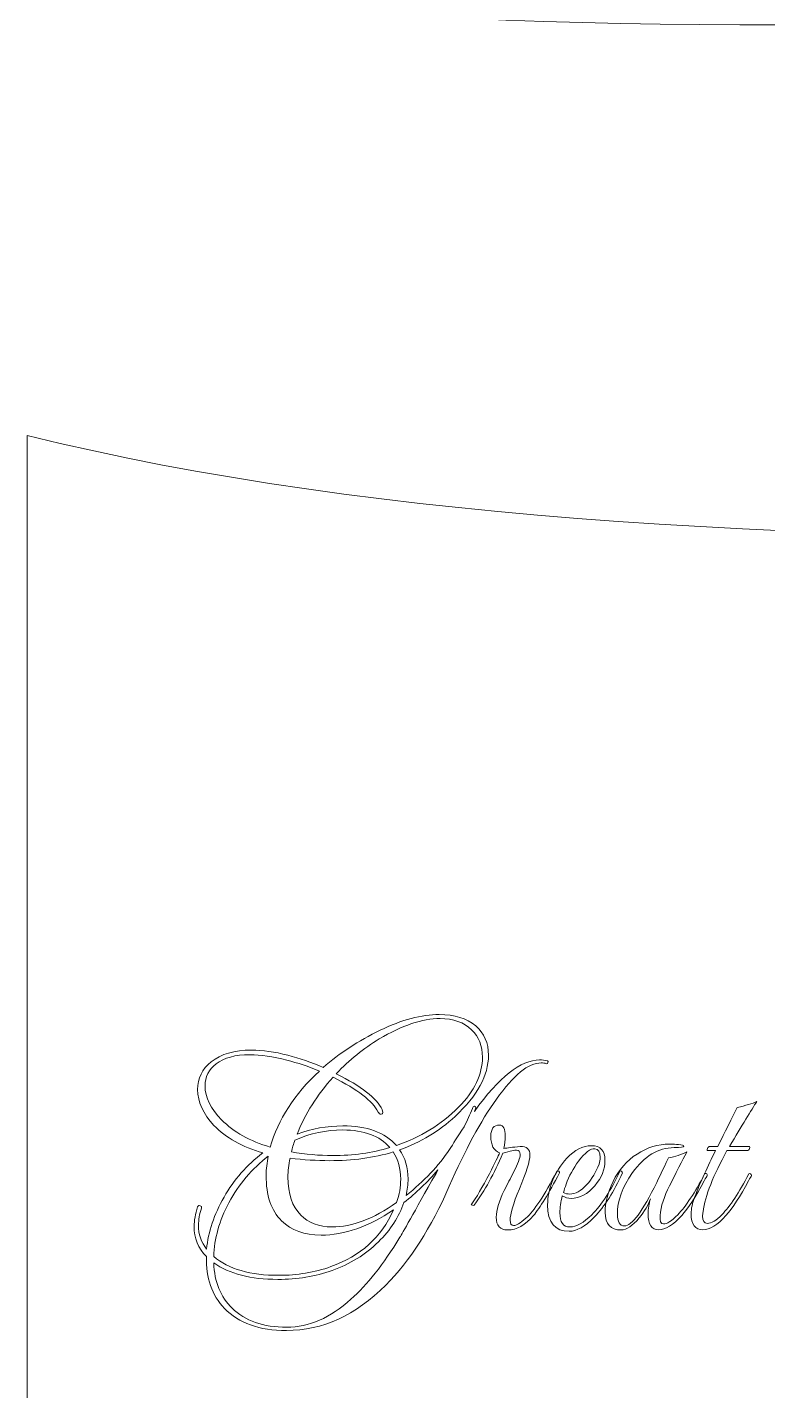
# Model space of a CAD drawing. Header units: centimetres. Extents: x -9.9 to 9.9, y -7.9 to 8.2.
# Drawn here: x 1.279 to 2.279, y 4.376 to 6.216 of the extents above; entities that cross this region are included whole.
import ezdxf

# ---------------------------------------------------------------- set-up
doc = ezdxf.new("R2010")
doc.units = ezdxf.units.CM
doc.header["$MEASUREMENT"] = 0
doc.layers.add('Layer 1', color=7, linetype='Continuous')

msp = doc.modelspace()

# ---------------------------------------------------------------- linework, layer by layer
at = {"layer": 'Layer 1', "color": 43, "lineweight": 5}
for points in [[(8.65516, 7.61876), (7.21771, 8.05707), (3.15825, 7.15228), (1.27923, 7.61876), (1.27923, 7.61876), (1.27923, 7.61876), (1.27923, 6.29065), (1.27923, 6.29065), (1.27923, 6.29065), (3.02838, 5.97368), (6.94227, 6.85432), (8.65516, 6.29065), (8.65516, 6.29065), (8.65516, 6.29065), (7.9849, 6.96091), (7.9849, 6.96091), (7.9849, 6.96091), (7.9849, 6.96091), (8.65516, 7.61876), (8.65516, 7.61876)], [(8.65517, 5.66521), (7.21772, 6.10352), (3.15826, 5.19873), (1.27924, 5.66521), (1.27924, 5.66521), (1.27924, 5.66521), (1.27924, 4.3371), (1.27924, 4.3371), (1.27924, 4.3371), (3.02839, 4.02013), (6.94228, 4.90077), (8.65517, 4.3371), (8.65517, 4.3371), (8.65517, 4.3371), (7.98491, 5.00736), (7.98491, 5.00736), (7.98491, 5.00736), (7.98491, 5.00736), (8.65517, 5.66521), (8.65517, 5.66521)]]:
    msp.add_open_spline(points, degree=3, knots=[0, 0, 0, 0, 0.1666667, 0.1666667, 0.1666667, 0.1666667, 0.3333333, 0.3333333, 0.3333333, 0.3333333, 0.5, 0.5, 0.5, 0.5, 0.6666667, 0.6666667, 0.6666667, 0.6666667, 1, 1, 1, 1], dxfattribs=at)
at = {"layer": 'Layer 1', "lineweight": 5}
for points, knots in [([(1.84922, 4.70129), (1.85362, 4.70839), (1.8601, 4.71866), (1.86866, 4.73211), (1.86866, 4.73211), (1.87306, 4.74042), (1.87685, 4.74861), (1.88003, 4.75668), (1.88003, 4.75668), (1.88076, 4.75864), (1.88162, 4.75962), (1.88259, 4.75962), (1.88259, 4.75962), (1.88381, 4.75962), (1.88443, 4.75888), (1.88443, 4.75741), (1.88443, 4.75741), (1.88443, 4.75668), (1.88418, 4.75594), (1.88369, 4.7552), (1.88369, 4.7552), (1.88369, 4.7552), (1.88259, 4.75264), (1.88259, 4.75264), (1.88259, 4.75264), (1.91609, 4.7991), (1.94543, 4.82233), (1.97062, 4.82233), (1.97062, 4.82233), (1.97429, 4.82233), (1.97784, 4.82184), (1.98127, 4.82086), (1.98127, 4.82086), (1.98225, 4.82061), (1.98249, 4.81988), (1.982, 4.81865), (1.982, 4.81865), (1.98175, 4.81743), (1.98102, 4.81694), (1.97979, 4.81718), (1.97979, 4.81718), (1.9776, 4.81791), (1.97527, 4.81828), (1.97283, 4.81828), (1.97283, 4.81828), (1.95571, 4.81828), (1.93554, 4.8019), (1.9123, 4.76914), (1.9123, 4.76914), (1.89127, 4.73979), (1.87012, 4.70066), (1.84884, 4.65176), (1.84884, 4.65176), (1.82438, 4.59576), (1.79578, 4.55125), (1.76302, 4.51824), (1.76302, 4.51824), (1.72242, 4.4774), (1.67779, 4.45699), (1.62913, 4.45699), (1.62913, 4.45699), (1.59245, 4.45699), (1.56457, 4.46689), (1.5455, 4.4867), (1.5455, 4.4867), (1.52838, 4.50455), (1.52019, 4.52791), (1.52093, 4.55676), (1.52093, 4.55676), (1.50992, 4.56801), (1.50442, 4.58158), (1.50442, 4.59747), (1.50442, 4.59747), (1.50442, 4.60554), (1.50601, 4.61434), (1.50919, 4.62388), (1.50919, 4.62388), (1.50968, 4.6256), (1.51078, 4.62609), (1.51249, 4.62536), (1.51249, 4.62536), (1.5142, 4.62487), (1.51481, 4.62377), (1.51433, 4.62206), (1.51433, 4.62206), (1.51164, 4.61399), (1.51029, 4.60628), (1.51029, 4.59894), (1.51029, 4.59894), (1.51029, 4.58696), (1.51396, 4.57621), (1.52129, 4.56667), (1.52129, 4.56667), (1.52349, 4.59014), (1.53132, 4.61361), (1.54477, 4.63709), (1.54477, 4.63709), (1.55822, 4.66057), (1.5757, 4.6805), (1.59722, 4.69688), (1.59722, 4.69688), (1.56935, 4.70471), (1.54734, 4.71706), (1.5312, 4.73393), (1.5312, 4.73393), (1.51653, 4.74933), (1.50919, 4.76547), (1.50919, 4.78234), (1.50919, 4.78234), (1.50919, 4.7975), (1.51531, 4.80998), (1.52754, 4.81976), (1.52754, 4.81976), (1.54074, 4.83027), (1.55883, 4.83553), (1.58182, 4.83553), (1.58182, 4.83553), (1.59674, 4.83553), (1.61312, 4.83321), (1.63097, 4.82856), (1.63097, 4.82856), (1.64687, 4.8244), (1.66276, 4.8189), (1.67866, 4.81205), (1.67866, 4.81205), (1.70067, 4.83137), (1.72628, 4.84812), (1.75551, 4.86231), (1.75551, 4.86231), (1.78473, 4.87649), (1.81133, 4.88358), (1.83529, 4.88358), (1.83529, 4.88358), (1.85583, 4.88358), (1.87221, 4.87845), (1.88444, 4.86818), (1.88444, 4.86818), (1.89593, 4.85815), (1.90168, 4.84494), (1.90168, 4.82856), (1.90168, 4.82856), (1.90168, 4.80142), (1.88664, 4.77391), (1.85656, 4.74603), (1.85656, 4.74603), (1.83504, 4.72598), (1.8101, 4.71094), (1.78174, 4.70092), (1.78174, 4.70092), (1.78932, 4.68991), (1.79311, 4.67683), (1.79311, 4.66167), (1.79311, 4.66167), (1.79311, 4.65433), (1.79225, 4.64688), (1.79054, 4.63929), (1.79054, 4.63929), (1.81475, 4.6586), (1.83431, 4.67926), (1.84923, 4.70127), (1.84923, 4.70127), (1.84923, 4.70127), (1.84922, 4.70129), (1.84922, 4.70129)], [0, 0, 0, 0, 0.0238095, 0.0238095, 0.0238095, 0.0238095, 0.047619, 0.047619, 0.047619, 0.047619, 0.0714286, 0.0714286, 0.0714286, 0.0714286, 0.0952381, 0.0952381, 0.0952381, 0.0952381, 0.1190476, 0.1190476, 0.1190476, 0.1190476, 0.1428571, 0.1428571, 0.1428571, 0.1428571, 0.1666667, 0.1666667, 0.1666667, 0.1666667, 0.1904762, 0.1904762, 0.1904762, 0.1904762, 0.2142857, 0.2142857, 0.2142857, 0.2142857, 0.2380952, 0.2380952, 0.2380952, 0.2380952, 0.2619048, 0.2619048, 0.2619048, 0.2619048, 0.2857143, 0.2857143, 0.2857143, 0.2857143, 0.3095238, 0.3095238, 0.3095238, 0.3095238, 0.3333333, 0.3333333, 0.3333333, 0.3333333, 0.3571429, 0.3571429, 0.3571429, 0.3571429, 0.3809524, 0.3809524, 0.3809524, 0.3809524, 0.4047619, 0.4047619, 0.4047619, 0.4047619, 0.4285714, 0.4285714, 0.4285714, 0.4285714, 0.452381, 0.452381, 0.452381, 0.452381, 0.4761905, 0.4761905, 0.4761905, 0.4761905, 0.5, 0.5, 0.5, 0.5, 0.5238095, 0.5238095, 0.5238095, 0.5238095, 0.547619, 0.547619, 0.547619, 0.547619, 0.5714286, 0.5714286, 0.5714286, 0.5714286, 0.5952381, 0.5952381, 0.5952381, 0.5952381, 0.6190476, 0.6190476, 0.6190476, 0.6190476, 0.6428571, 0.6428571, 0.6428571, 0.6428571, 0.6666667, 0.6666667, 0.6666667, 0.6666667, 0.6904762, 0.6904762, 0.6904762, 0.6904762, 0.7142857, 0.7142857, 0.7142857, 0.7142857, 0.7380952, 0.7380952, 0.7380952, 0.7380952, 0.7619048, 0.7619048, 0.7619048, 0.7619048, 0.7857143, 0.7857143, 0.7857143, 0.7857143, 0.8095238, 0.8095238, 0.8095238, 0.8095238, 0.8333333, 0.8333333, 0.8333333, 0.8333333, 0.8571429, 0.8571429, 0.8571429, 0.8571429, 0.8809524, 0.8809524, 0.8809524, 0.8809524, 0.9047619, 0.9047619, 0.9047619, 0.9047619, 0.9285714, 0.9285714, 0.9285714, 0.9285714, 0.952381, 0.952381, 0.952381, 0.952381, 1, 1, 1, 1]), ([(1.64344, 4.7222), (1.66325, 4.72954), (1.68379, 4.7332), (1.70506, 4.7332), (1.70506, 4.7332), (1.73783, 4.7332), (1.76192, 4.7244), (1.77733, 4.70679), (1.77733, 4.70679), (1.80961, 4.71755), (1.8376, 4.73479), (1.86132, 4.75851), (1.86132, 4.75851), (1.88284, 4.78028), (1.8936, 4.80278), (1.8936, 4.82601), (1.8936, 4.82601), (1.8936, 4.84117), (1.88871, 4.85351), (1.87892, 4.86305), (1.87892, 4.86305), (1.8684, 4.87308), (1.85422, 4.87809), (1.83637, 4.87809), (1.83637, 4.87809), (1.81241, 4.87809), (1.78502, 4.86892), (1.75421, 4.85058), (1.75421, 4.85058), (1.73318, 4.83786), (1.71386, 4.82221), (1.69626, 4.80363), (1.69626, 4.80363), (1.73001, 4.78676), (1.75067, 4.77062), (1.75825, 4.7552), (1.75825, 4.7552), (1.75873, 4.75374), (1.75898, 4.75252), (1.75898, 4.75154), (1.75898, 4.75154), (1.75898, 4.74982), (1.75825, 4.74897), (1.75679, 4.74897), (1.75679, 4.74897), (1.75507, 4.74897), (1.75373, 4.74995), (1.75275, 4.7519), (1.75275, 4.7519), (1.74541, 4.76682), (1.72512, 4.78247), (1.69187, 4.79886), (1.69187, 4.79886), (1.67035, 4.7749), (1.65421, 4.74934), (1.64344, 4.72219), (1.64344, 4.72219), (1.64344, 4.72219), (1.64344, 4.7222), (1.64344, 4.7222)], [0, 0, 0, 0, 0.0625, 0.0625, 0.0625, 0.0625, 0.125, 0.125, 0.125, 0.125, 0.1875, 0.1875, 0.1875, 0.1875, 0.25, 0.25, 0.25, 0.25, 0.3125, 0.3125, 0.3125, 0.3125, 0.375, 0.375, 0.375, 0.375, 0.4375, 0.4375, 0.4375, 0.4375, 0.5, 0.5, 0.5, 0.5, 0.5625, 0.5625, 0.5625, 0.5625, 0.625, 0.625, 0.625, 0.625, 0.6875, 0.6875, 0.6875, 0.6875, 0.75, 0.75, 0.75, 0.75, 0.8125, 0.8125, 0.8125, 0.8125, 0.875, 0.875, 0.875, 0.875, 1, 1, 1, 1]), ([(1.67352, 4.8073), (1.65885, 4.81342), (1.64418, 4.81831), (1.62951, 4.82198), (1.62951, 4.82198), (1.61093, 4.82688), (1.5943, 4.82932), (1.57963, 4.82932), (1.57963, 4.82932), (1.56006, 4.82932), (1.5449, 4.82516), (1.53414, 4.81684), (1.53414, 4.81684), (1.52412, 4.8095), (1.51911, 4.7996), (1.51911, 4.78713), (1.51911, 4.78713), (1.51911, 4.77173), (1.52657, 4.75644), (1.54149, 4.74128), (1.54149, 4.74128), (1.55787, 4.7249), (1.57975, 4.71267), (1.60714, 4.7046), (1.60714, 4.7046), (1.61765, 4.74177), (1.63979, 4.77601), (1.67353, 4.8073), (1.67353, 4.8073), (1.67353, 4.8073), (1.67352, 4.8073), (1.67352, 4.8073)], [0, 0, 0, 0, 0.1111111, 0.1111111, 0.1111111, 0.1111111, 0.2222222, 0.2222222, 0.2222222, 0.2222222, 0.3333333, 0.3333333, 0.3333333, 0.3333333, 0.4444444, 0.4444444, 0.4444444, 0.4444444, 0.5555556, 0.5555556, 0.5555556, 0.5555556, 0.6666667, 0.6666667, 0.6666667, 0.6666667, 0.7777778, 0.7777778, 0.7777778, 0.7777778, 1, 1, 1, 1]), ([(2.2566, 4.66608), (2.25611, 4.6651), (2.25476, 4.66278), (2.25257, 4.65911), (2.25257, 4.65911), (2.24132, 4.63783), (2.23117, 4.62218), (2.22212, 4.61216), (2.22212, 4.61216), (2.21063, 4.59944), (2.20024, 4.59309), (2.19094, 4.59309), (2.19094, 4.59309), (2.18043, 4.59309), (2.17517, 4.60018), (2.17517, 4.61436), (2.17517, 4.61436), (2.17517, 4.6217), (2.17676, 4.62916), (2.17994, 4.63674), (2.17994, 4.63674), (2.18801, 4.65777), (2.19742, 4.6788), (2.20818, 4.69983), (2.20818, 4.69983), (2.20818, 4.69983), (2.19827, 4.69983), (2.19827, 4.69983), (2.19827, 4.69983), (2.1968, 4.69983), (2.19643, 4.70081), (2.19717, 4.70277), (2.19717, 4.70277), (2.1979, 4.70448), (2.199, 4.70533), (2.20047, 4.70533), (2.20047, 4.70533), (2.20047, 4.70533), (2.2111, 4.70533), (2.2111, 4.70533), (2.2111, 4.70533), (2.21623, 4.71584), (2.22504, 4.73345), (2.23751, 4.75815), (2.23751, 4.75815), (2.24876, 4.76059), (2.25756, 4.76328), (2.26392, 4.76621), (2.26392, 4.76621), (2.25635, 4.75448), (2.244, 4.73418), (2.22688, 4.70533), (2.22688, 4.70533), (2.22688, 4.70533), (2.25292, 4.70533), (2.25292, 4.70533), (2.25292, 4.70533), (2.25439, 4.70533), (2.25476, 4.70448), (2.25403, 4.70277), (2.25403, 4.70277), (2.25329, 4.70081), (2.25219, 4.69983), (2.25073, 4.69983), (2.25073, 4.69983), (2.25073, 4.69983), (2.22358, 4.69983), (2.22358, 4.69983), (2.22358, 4.69983), (2.205, 4.66633), (2.19424, 4.63882), (2.1913, 4.61731), (2.1913, 4.61731), (2.19082, 4.61511), (2.19057, 4.61315), (2.19057, 4.61143), (2.19057, 4.61143), (2.19057, 4.60483), (2.19277, 4.60153), (2.19717, 4.60153), (2.19717, 4.60153), (2.20254, 4.60153), (2.20902, 4.60544), (2.2166, 4.61326), (2.2166, 4.61326), (2.22785, 4.62475), (2.23996, 4.64309), (2.25291, 4.66828), (2.25291, 4.66828), (2.2534, 4.66902), (2.25414, 4.66914), (2.25512, 4.66865), (2.25512, 4.66865), (2.2561, 4.66792), (2.25659, 4.66706), (2.25659, 4.66609), (2.25659, 4.66609), (2.25659, 4.66609), (2.2566, 4.66608), (2.2566, 4.66608)], [0, 0, 0, 0, 0.0384615, 0.0384615, 0.0384615, 0.0384615, 0.0769231, 0.0769231, 0.0769231, 0.0769231, 0.1153846, 0.1153846, 0.1153846, 0.1153846, 0.1538462, 0.1538462, 0.1538462, 0.1538462, 0.1923077, 0.1923077, 0.1923077, 0.1923077, 0.2307692, 0.2307692, 0.2307692, 0.2307692, 0.2692308, 0.2692308, 0.2692308, 0.2692308, 0.3076923, 0.3076923, 0.3076923, 0.3076923, 0.3461538, 0.3461538, 0.3461538, 0.3461538, 0.3846154, 0.3846154, 0.3846154, 0.3846154, 0.4230769, 0.4230769, 0.4230769, 0.4230769, 0.4615385, 0.4615385, 0.4615385, 0.4615385, 0.5, 0.5, 0.5, 0.5, 0.5384615, 0.5384615, 0.5384615, 0.5384615, 0.5769231, 0.5769231, 0.5769231, 0.5769231, 0.6153846, 0.6153846, 0.6153846, 0.6153846, 0.6538462, 0.6538462, 0.6538462, 0.6538462, 0.6923077, 0.6923077, 0.6923077, 0.6923077, 0.7307692, 0.7307692, 0.7307692, 0.7307692, 0.7692308, 0.7692308, 0.7692308, 0.7692308, 0.8076923, 0.8076923, 0.8076923, 0.8076923, 0.8461538, 0.8461538, 0.8461538, 0.8461538, 0.8846154, 0.8846154, 0.8846154, 0.8846154, 0.9230769, 0.9230769, 0.9230769, 0.9230769, 1, 1, 1, 1]), ([(1.99763, 4.66974), (1.98271, 4.64162), (1.97098, 4.62243), (1.96243, 4.61216), (1.96243, 4.61216), (1.95142, 4.5992), (1.93981, 4.59272), (1.92758, 4.59272), (1.92758, 4.59272), (1.9173, 4.59272), (1.91217, 4.59847), (1.91217, 4.60996), (1.91217, 4.60996), (1.91217, 4.61925), (1.91572, 4.63124), (1.92282, 4.64591), (1.92282, 4.64591), (1.92722, 4.65422), (1.9315, 4.66254), (1.93566, 4.67085), (1.93566, 4.67085), (1.94153, 4.6821), (1.94446, 4.69004), (1.94446, 4.69469), (1.94446, 4.69469), (1.94446, 4.69835), (1.94287, 4.70031), (1.93969, 4.70056), (1.93969, 4.70056), (1.93749, 4.70081), (1.93125, 4.69934), (1.92098, 4.69616), (1.92098, 4.69616), (1.90949, 4.66901), (1.89652, 4.64553), (1.88209, 4.62573), (1.88209, 4.62573), (1.88063, 4.62598), (1.87941, 4.62635), (1.87843, 4.62684), (1.87843, 4.62684), (1.88527, 4.63638), (1.89346, 4.65031), (1.903, 4.66865), (1.903, 4.66865), (1.91058, 4.68357), (1.91511, 4.69298), (1.91658, 4.69689), (1.91658, 4.69689), (1.90875, 4.69982), (1.90484, 4.70728), (1.90484, 4.71927), (1.90484, 4.71927), (1.90484, 4.7293), (1.90875, 4.73431), (1.91658, 4.73431), (1.91658, 4.73431), (1.92171, 4.73431), (1.92428, 4.72929), (1.92428, 4.71927), (1.92428, 4.71927), (1.92428, 4.71414), (1.92367, 4.70864), (1.92244, 4.70277), (1.92244, 4.70277), (1.92708, 4.7035), (1.93442, 4.70436), (1.94445, 4.70533), (1.94445, 4.70533), (1.95326, 4.70558), (1.95766, 4.70166), (1.95766, 4.69359), (1.95766, 4.69359), (1.95766, 4.68577), (1.95289, 4.67061), (1.94335, 4.64811), (1.94335, 4.64811), (1.93504, 4.62806), (1.93088, 4.614), (1.93088, 4.60593), (1.93088, 4.60593), (1.93088, 4.60103), (1.93247, 4.59859), (1.93565, 4.59859), (1.93565, 4.59859), (1.93907, 4.59859), (1.94457, 4.60189), (1.95215, 4.6085), (1.95215, 4.6085), (1.96316, 4.61828), (1.9771, 4.63944), (1.99397, 4.67196), (1.99397, 4.67196), (1.99445, 4.67269), (1.99531, 4.67269), (1.99653, 4.67196), (1.99653, 4.67196), (1.99775, 4.67123), (1.99812, 4.67049), (1.99763, 4.66975), (1.99763, 4.66975), (1.99763, 4.66975), (1.99763, 4.66974), (1.99763, 4.66974)], [0, 0, 0, 0, 0.037037, 0.037037, 0.037037, 0.037037, 0.0740741, 0.0740741, 0.0740741, 0.0740741, 0.1111111, 0.1111111, 0.1111111, 0.1111111, 0.1481481, 0.1481481, 0.1481481, 0.1481481, 0.1851852, 0.1851852, 0.1851852, 0.1851852, 0.2222222, 0.2222222, 0.2222222, 0.2222222, 0.2592593, 0.2592593, 0.2592593, 0.2592593, 0.2962963, 0.2962963, 0.2962963, 0.2962963, 0.3333333, 0.3333333, 0.3333333, 0.3333333, 0.3703704, 0.3703704, 0.3703704, 0.3703704, 0.4074074, 0.4074074, 0.4074074, 0.4074074, 0.4444444, 0.4444444, 0.4444444, 0.4444444, 0.4814815, 0.4814815, 0.4814815, 0.4814815, 0.5185185, 0.5185185, 0.5185185, 0.5185185, 0.5555556, 0.5555556, 0.5555556, 0.5555556, 0.5925926, 0.5925926, 0.5925926, 0.5925926, 0.6296296, 0.6296296, 0.6296296, 0.6296296, 0.6666667, 0.6666667, 0.6666667, 0.6666667, 0.7037037, 0.7037037, 0.7037037, 0.7037037, 0.7407407, 0.7407407, 0.7407407, 0.7407407, 0.7777778, 0.7777778, 0.7777778, 0.7777778, 0.8148148, 0.8148148, 0.8148148, 0.8148148, 0.8518519, 0.8518519, 0.8518519, 0.8518519, 0.8888889, 0.8888889, 0.8888889, 0.8888889, 0.9259259, 0.9259259, 0.9259259, 0.9259259, 1, 1, 1, 1]), ([(1.76852, 4.70386), (1.75483, 4.71976), (1.73367, 4.7277), (1.70506, 4.7277), (1.70506, 4.7277), (1.68257, 4.7277), (1.66105, 4.72317), (1.6405, 4.71412), (1.6405, 4.71412), (1.63854, 4.70874), (1.63696, 4.70336), (1.63573, 4.69799), (1.63573, 4.69799), (1.65456, 4.69481), (1.67314, 4.69322), (1.69149, 4.69322), (1.69149, 4.69322), (1.71888, 4.69322), (1.74455, 4.69676), (1.76852, 4.70385), (1.76852, 4.70385), (1.76852, 4.70385), (1.76852, 4.70386), (1.76852, 4.70386)], [0, 0, 0, 0, 0.1428571, 0.1428571, 0.1428571, 0.1428571, 0.2857143, 0.2857143, 0.2857143, 0.2857143, 0.4285714, 0.4285714, 0.4285714, 0.4285714, 0.5714286, 0.5714286, 0.5714286, 0.5714286, 0.7142857, 0.7142857, 0.7142857, 0.7142857, 1, 1, 1, 1]), ([(1.77769, 4.62977), (1.78136, 4.64053), (1.7832, 4.65105), (1.7832, 4.66131), (1.7832, 4.66131), (1.7832, 4.67549), (1.77977, 4.68772), (1.77292, 4.69799), (1.77292, 4.69799), (1.747, 4.69016), (1.71839, 4.68625), (1.6871, 4.68625), (1.6871, 4.68625), (1.67023, 4.68625), (1.6525, 4.68735), (1.63391, 4.68955), (1.63391, 4.68955), (1.63195, 4.68074), (1.63098, 4.67231), (1.63098, 4.66424), (1.63098, 4.66424), (1.63098, 4.64149), (1.63673, 4.62437), (1.64822, 4.61288), (1.64822, 4.61288), (1.65849, 4.60213), (1.67267, 4.59675), (1.69077, 4.59675), (1.69077, 4.59675), (1.71767, 4.59675), (1.74665, 4.60775), (1.7777, 4.62976), (1.7777, 4.62976), (1.7777, 4.62976), (1.77769, 4.62977), (1.77769, 4.62977)], [0, 0, 0, 0, 0.1, 0.1, 0.1, 0.1, 0.2, 0.2, 0.2, 0.2, 0.3, 0.3, 0.3, 0.3, 0.4, 0.4, 0.4, 0.4, 0.5, 0.5, 0.5, 0.5, 0.6, 0.6, 0.6, 0.6, 0.7, 0.7, 0.7, 0.7, 0.8, 0.8, 0.8, 0.8, 1, 1, 1, 1]), ([(2.08241, 4.66974), (2.07116, 4.64431), (2.05845, 4.62439), (2.04426, 4.60995), (2.04426, 4.60995), (2.03204, 4.59723), (2.02079, 4.59088), (2.01052, 4.59088), (2.01052, 4.59088), (1.9912, 4.59088), (1.98154, 4.60274), (1.98154, 4.62647), (1.98154, 4.62647), (1.98154, 4.63723), (1.98362, 4.64775), (1.98777, 4.65801), (1.98777, 4.65801), (1.99242, 4.66999), (1.99902, 4.6805), (2.00758, 4.68955), (2.00758, 4.68955), (2.01809, 4.7008), (2.0291, 4.70642), (2.04059, 4.70642), (2.04059, 4.70642), (2.05281, 4.70642), (2.05893, 4.69982), (2.05893, 4.68662), (2.05893, 4.68662), (2.05893, 4.67463), (2.05441, 4.66326), (2.04536, 4.6525), (2.04536, 4.6525), (2.03558, 4.64101), (2.02482, 4.63526), (2.01308, 4.63526), (2.01308, 4.63526), (2.00892, 4.63526), (2.00501, 4.63648), (2.00135, 4.63893), (2.00135, 4.63893), (1.99915, 4.63037), (1.99805, 4.62279), (1.99805, 4.61618), (1.99805, 4.61618), (1.99805, 4.60298), (2.00257, 4.5965), (2.01162, 4.59675), (2.01162, 4.59675), (2.02043, 4.59699), (2.03021, 4.60249), (2.04097, 4.61325), (2.04097, 4.61325), (2.05442, 4.62646), (2.06701, 4.64602), (2.07875, 4.67194), (2.07875, 4.67194), (2.07923, 4.67267), (2.08009, 4.67267), (2.08131, 4.67194), (2.08131, 4.67194), (2.08229, 4.67121), (2.08265, 4.67047), (2.08241, 4.66973), (2.08241, 4.66973), (2.08241, 4.66973), (2.08241, 4.66974), (2.08241, 4.66974)], [0, 0, 0, 0, 0.0555556, 0.0555556, 0.0555556, 0.0555556, 0.1111111, 0.1111111, 0.1111111, 0.1111111, 0.1666667, 0.1666667, 0.1666667, 0.1666667, 0.2222222, 0.2222222, 0.2222222, 0.2222222, 0.2777778, 0.2777778, 0.2777778, 0.2777778, 0.3333333, 0.3333333, 0.3333333, 0.3333333, 0.3888889, 0.3888889, 0.3888889, 0.3888889, 0.4444444, 0.4444444, 0.4444444, 0.4444444, 0.5, 0.5, 0.5, 0.5, 0.5555556, 0.5555556, 0.5555556, 0.5555556, 0.6111111, 0.6111111, 0.6111111, 0.6111111, 0.6666667, 0.6666667, 0.6666667, 0.6666667, 0.7222222, 0.7222222, 0.7222222, 0.7222222, 0.7777778, 0.7777778, 0.7777778, 0.7777778, 0.8333333, 0.8333333, 0.8333333, 0.8333333, 0.8888889, 0.8888889, 0.8888889, 0.8888889, 1, 1, 1, 1]), ([(2.05087, 4.68149), (2.05185, 4.68442), (2.05234, 4.68748), (2.05234, 4.69066), (2.05234, 4.69066), (2.05234, 4.69824), (2.05002, 4.70216), (2.04538, 4.7024), (2.04538, 4.7024), (2.03927, 4.70289), (2.03193, 4.69726), (2.02337, 4.68552), (2.02337, 4.68552), (2.01603, 4.67574), (2.01041, 4.66535), (2.00649, 4.65434), (2.00649, 4.65434), (2.00503, 4.65068), (2.00381, 4.64701), (2.00283, 4.64334), (2.00283, 4.64334), (2.00552, 4.64188), (2.00833, 4.64115), (2.01126, 4.64115), (2.01126, 4.64115), (2.01884, 4.64115), (2.02655, 4.64543), (2.03438, 4.65398), (2.03438, 4.65398), (2.04147, 4.66181), (2.04697, 4.67098), (2.05088, 4.68149), (2.05088, 4.68149), (2.05088, 4.68149), (2.05087, 4.68149), (2.05087, 4.68149)], [0, 0, 0, 0, 0.1, 0.1, 0.1, 0.1, 0.2, 0.2, 0.2, 0.2, 0.3, 0.3, 0.3, 0.3, 0.4, 0.4, 0.4, 0.4, 0.5, 0.5, 0.5, 0.5, 0.6, 0.6, 0.6, 0.6, 0.7, 0.7, 0.7, 0.7, 0.8, 0.8, 0.8, 0.8, 1, 1, 1, 1]), ([(2.19667, 4.66608), (2.19618, 4.6651), (2.19495, 4.66278), (2.193, 4.65911), (2.193, 4.65911), (2.18175, 4.63783), (2.1716, 4.62218), (2.16255, 4.61216), (2.16255, 4.61216), (2.15081, 4.59944), (2.14042, 4.59309), (2.13137, 4.59309), (2.13137, 4.59309), (2.12183, 4.59309), (2.11706, 4.60018), (2.11706, 4.61436), (2.11706, 4.61436), (2.11706, 4.62146), (2.11816, 4.6283), (2.12036, 4.6349), (2.12036, 4.6349), (2.11743, 4.62659), (2.11229, 4.61791), (2.10496, 4.60886), (2.10496, 4.60886), (2.09615, 4.5981), (2.08808, 4.59272), (2.08075, 4.59272), (2.08075, 4.59272), (2.06632, 4.59272), (2.05911, 4.60067), (2.05911, 4.61656), (2.05911, 4.61656), (2.05911, 4.62928), (2.06265, 4.64309), (2.06974, 4.65801), (2.06974, 4.65801), (2.07756, 4.67391), (2.08838, 4.68632), (2.1022, 4.69524), (2.1022, 4.69524), (2.11602, 4.70417), (2.13063, 4.70863), (2.14604, 4.70863), (2.14604, 4.70863), (2.15093, 4.70863), (2.15496, 4.70838), (2.15814, 4.70789), (2.15814, 4.70789), (2.16303, 4.7074), (2.16547, 4.70679), (2.16547, 4.70605), (2.16547, 4.70605), (2.16547, 4.70459), (2.16107, 4.70386), (2.15227, 4.70386), (2.15227, 4.70386), (2.13075, 4.70386), (2.11204, 4.69261), (2.09614, 4.67011), (2.09614, 4.67011), (2.08245, 4.65055), (2.0756, 4.63185), (2.0756, 4.61399), (2.0756, 4.61399), (2.0756, 4.60348), (2.07878, 4.59822), (2.08514, 4.59822), (2.08514, 4.59822), (2.09517, 4.59822), (2.10972, 4.61778), (2.12879, 4.65691), (2.12879, 4.65691), (2.13124, 4.66228), (2.1365, 4.67329), (2.14456, 4.68992), (2.14456, 4.68992), (2.15361, 4.69188), (2.16193, 4.69457), (2.16951, 4.69799), (2.16951, 4.69799), (2.16706, 4.69383), (2.15924, 4.67867), (2.14604, 4.6525), (2.14604, 4.6525), (2.1387, 4.63783), (2.13442, 4.62438), (2.1332, 4.61216), (2.1332, 4.61216), (2.13271, 4.60458), (2.1343, 4.60079), (2.13797, 4.60079), (2.13797, 4.60079), (2.14261, 4.60079), (2.14897, 4.60495), (2.15704, 4.61326), (2.15704, 4.61326), (2.16829, 4.62475), (2.18039, 4.64309), (2.19335, 4.66828), (2.19335, 4.66828), (2.19359, 4.66877), (2.19395, 4.66902), (2.19445, 4.66902), (2.19445, 4.66902), (2.19616, 4.66902), (2.19689, 4.66804), (2.19666, 4.66609), (2.19666, 4.66609), (2.19666, 4.66609), (2.19667, 4.66608), (2.19667, 4.66608)], [0, 0, 0, 0, 0.0344828, 0.0344828, 0.0344828, 0.0344828, 0.0689655, 0.0689655, 0.0689655, 0.0689655, 0.1034483, 0.1034483, 0.1034483, 0.1034483, 0.137931, 0.137931, 0.137931, 0.137931, 0.1724138, 0.1724138, 0.1724138, 0.1724138, 0.2068966, 0.2068966, 0.2068966, 0.2068966, 0.2413793, 0.2413793, 0.2413793, 0.2413793, 0.2758621, 0.2758621, 0.2758621, 0.2758621, 0.3103448, 0.3103448, 0.3103448, 0.3103448, 0.3448276, 0.3448276, 0.3448276, 0.3448276, 0.3793103, 0.3793103, 0.3793103, 0.3793103, 0.4137931, 0.4137931, 0.4137931, 0.4137931, 0.4482759, 0.4482759, 0.4482759, 0.4482759, 0.4827586, 0.4827586, 0.4827586, 0.4827586, 0.5172414, 0.5172414, 0.5172414, 0.5172414, 0.5517241, 0.5517241, 0.5517241, 0.5517241, 0.5862069, 0.5862069, 0.5862069, 0.5862069, 0.6206897, 0.6206897, 0.6206897, 0.6206897, 0.6551724, 0.6551724, 0.6551724, 0.6551724, 0.6896552, 0.6896552, 0.6896552, 0.6896552, 0.7241379, 0.7241379, 0.7241379, 0.7241379, 0.7586207, 0.7586207, 0.7586207, 0.7586207, 0.7931034, 0.7931034, 0.7931034, 0.7931034, 0.8275862, 0.8275862, 0.8275862, 0.8275862, 0.862069, 0.862069, 0.862069, 0.862069, 0.8965517, 0.8965517, 0.8965517, 0.8965517, 0.9310345, 0.9310345, 0.9310345, 0.9310345, 1, 1, 1, 1]), ([(1.53083, 4.55677), (1.55113, 4.5399), (1.58048, 4.53146), (1.61887, 4.53146), (1.61887, 4.53146), (1.64356, 4.53146), (1.66691, 4.53537), (1.68892, 4.54319), (1.68892, 4.54319), (1.72902, 4.55738), (1.75727, 4.58293), (1.77366, 4.61986), (1.77366, 4.61986), (1.73991, 4.59712), (1.70727, 4.58575), (1.67572, 4.58575), (1.67572, 4.58575), (1.65322, 4.58575), (1.63549, 4.59211), (1.62253, 4.60482), (1.62253, 4.60482), (1.60835, 4.619), (1.60138, 4.63954), (1.60163, 4.66644), (1.60163, 4.66644), (1.60163, 4.67499), (1.60261, 4.68367), (1.60456, 4.69248), (1.60456, 4.69248), (1.58255, 4.67561), (1.56482, 4.65458), (1.55137, 4.62939), (1.55137, 4.62939), (1.53841, 4.60518), (1.53157, 4.58097), (1.53083, 4.55676), (1.53083, 4.55676), (1.53083, 4.55676), (1.53083, 4.55677), (1.53083, 4.55677)], [0, 0, 0, 0, 0.0909091, 0.0909091, 0.0909091, 0.0909091, 0.1818182, 0.1818182, 0.1818182, 0.1818182, 0.2727273, 0.2727273, 0.2727273, 0.2727273, 0.3636364, 0.3636364, 0.3636364, 0.3636364, 0.4545455, 0.4545455, 0.4545455, 0.4545455, 0.5454545, 0.5454545, 0.5454545, 0.5454545, 0.6363636, 0.6363636, 0.6363636, 0.6363636, 0.7272727, 0.7272727, 0.7272727, 0.7272727, 0.8181818, 0.8181818, 0.8181818, 0.8181818, 1, 1, 1, 1]), ([(1.83088, 4.66902), (1.83088, 4.66902), (1.83344, 4.67379), (1.83344, 4.67379), (1.83344, 4.67379), (1.81925, 4.65716), (1.80397, 4.64249), (1.78759, 4.62978), (1.78759, 4.62978), (1.78099, 4.61046), (1.76949, 4.59273), (1.75311, 4.57659), (1.75311, 4.57659), (1.73574, 4.55948), (1.71496, 4.54664), (1.69075, 4.53808), (1.69075, 4.53808), (1.66801, 4.53001), (1.64356, 4.52597), (1.6174, 4.52597), (1.6174, 4.52597), (1.58071, 4.52597), (1.55186, 4.53343), (1.53083, 4.54835), (1.53083, 4.54835), (1.53181, 4.52268), (1.54013, 4.50226), (1.55578, 4.4871), (1.55578, 4.4871), (1.57289, 4.46998), (1.59747, 4.46142), (1.6295, 4.46142), (1.6295, 4.46142), (1.65934, 4.46142), (1.68819, 4.47401), (1.71606, 4.4992), (1.71606, 4.4992), (1.73783, 4.51852), (1.75984, 4.5464), (1.78209, 4.58283), (1.78209, 4.58283), (1.78478, 4.58723), (1.80104, 4.61597), (1.83087, 4.66903), (1.83087, 4.66903), (1.83087, 4.66903), (1.83088, 4.66902), (1.83088, 4.66902)], [0, 0, 0, 0, 0.0769231, 0.0769231, 0.0769231, 0.0769231, 0.1538462, 0.1538462, 0.1538462, 0.1538462, 0.2307692, 0.2307692, 0.2307692, 0.2307692, 0.3076923, 0.3076923, 0.3076923, 0.3076923, 0.3846154, 0.3846154, 0.3846154, 0.3846154, 0.4615385, 0.4615385, 0.4615385, 0.4615385, 0.5384615, 0.5384615, 0.5384615, 0.5384615, 0.6153846, 0.6153846, 0.6153846, 0.6153846, 0.6923077, 0.6923077, 0.6923077, 0.6923077, 0.7692308, 0.7692308, 0.7692308, 0.7692308, 0.8461538, 0.8461538, 0.8461538, 0.8461538, 1, 1, 1, 1])]:
    msp.add_open_spline(points, degree=3, knots=knots, dxfattribs=at)

doc.saveas('drawing.dxf')
